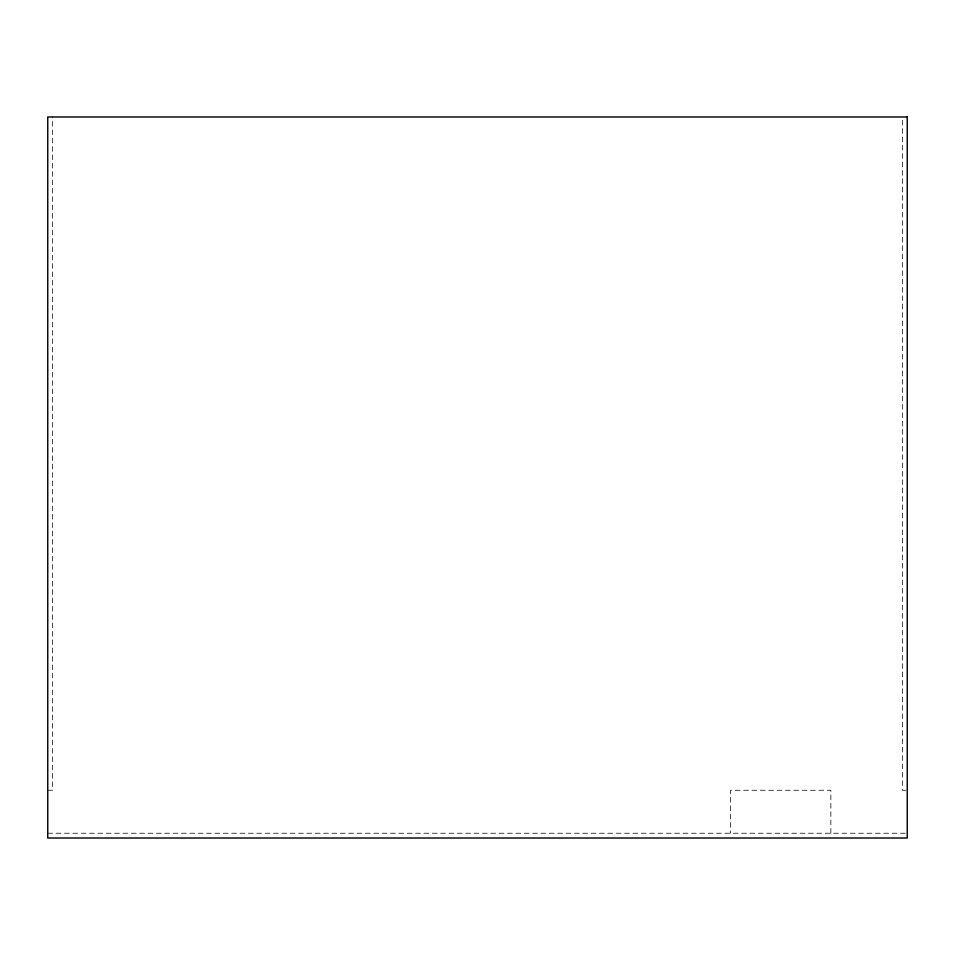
<?xml version="1.0" encoding="UTF-8"?>
<svg xmlns="http://www.w3.org/2000/svg" width="955" height="955" viewBox="0 0 955 955"><rect width="100%" height="100%" fill="white"/><g stroke="black" fill="none" stroke-linecap="round" stroke-linejoin="round"><path stroke-width="0.72" stroke-dasharray="4.78 3.58" d="M47.75 790.263L52.525 790.263L52.525 116.988M906.056 790.263L902.475 790.263L902.475 118.48M47.75 833.238L907.25 833.238M830.85 833.238L830.85 790.263L730.575 790.263L730.575 833.238"/><path stroke-width="1.43" d="M907.25 116.988L47.75 116.988L47.75 838.013L907.25 838.013L907.25 116.988"/></g></svg>
